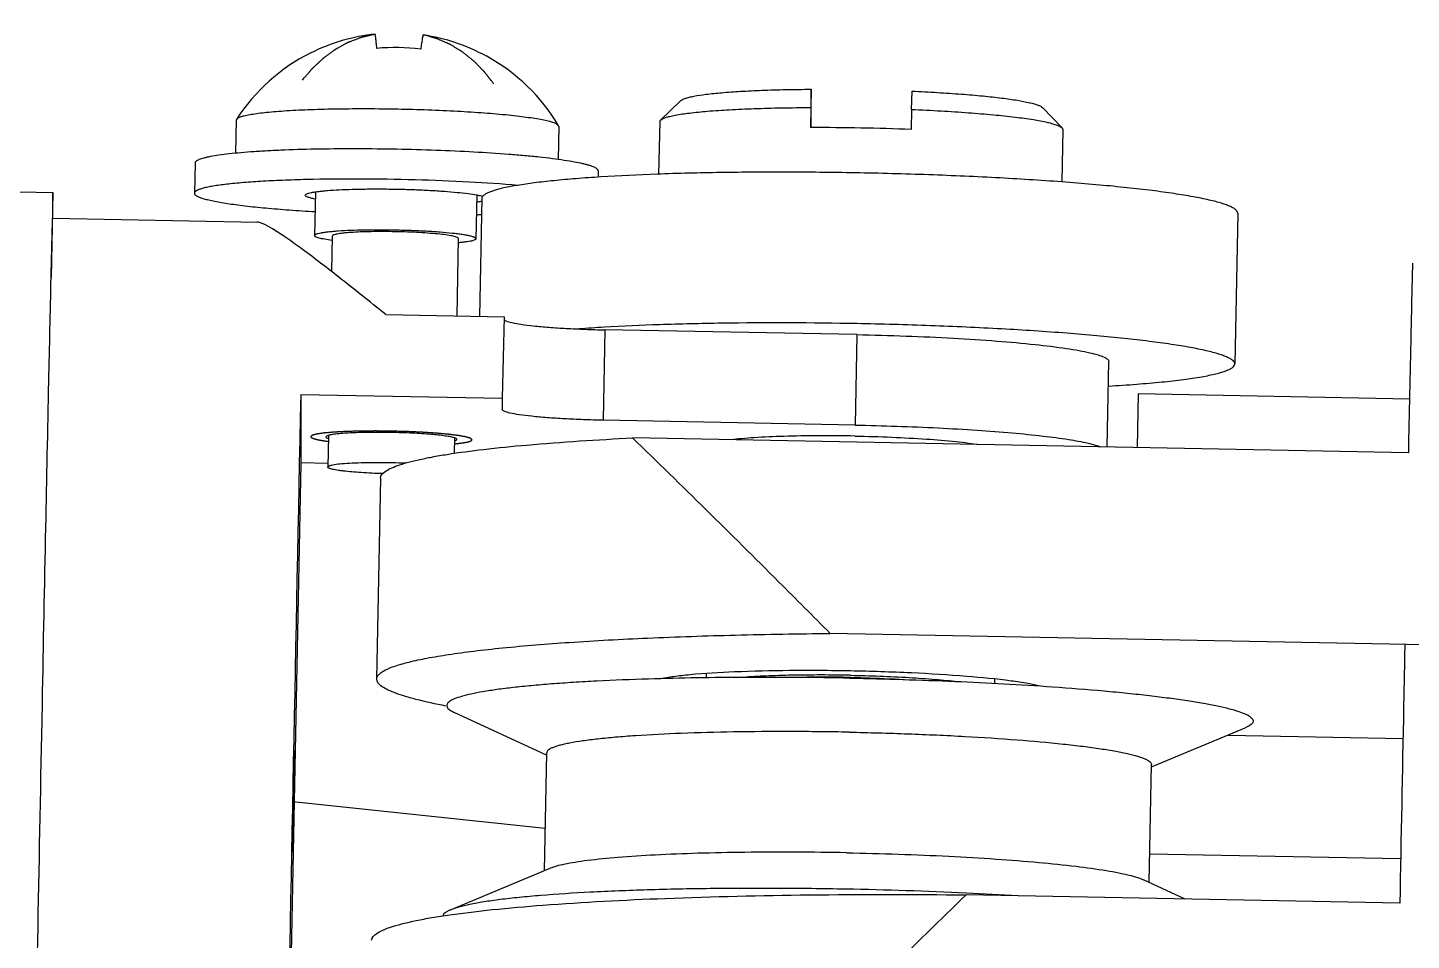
# Model space of a CAD drawing. Header units: millimetres. Extents: x 0 to 420, y 0 to 297.
# Drawn here: x 125.63 to 132.49, y 184.31 to 188.84 of the extents above; entities that cross this region are included whole.
import ezdxf

# ---------------------------------------------------------------- set-up
doc = ezdxf.new("R2010")
doc.units = ezdxf.units.MM
doc.header["$LTSCALE"] = 23.1
doc.layers.get('0').update_dxf_attribs({"linetype": 'CONTINUOUS'})
for name, color, linetype in [('AXIS', 7, 'CONTINUOUS'), ('COSMETIC', 7, 'CONTINUOUS'), ('DCURVE', 7, 'CONTINUOUS')]:
    doc.layers.add(name, color=color, linetype=linetype)
doc.styles.get("Standard").update_dxf_attribs({"font": 'txt', "width": 0.85})
doc.dimstyles.get("Standard").update_dxf_attribs({"dimtxt": 3.5, "dimasz": 3.5, "dimexe": 1.5, "dimexo": 1, "dimtad": 1, "dimtxsty": 'STANDARD', "dimcen": 0.09, "dimadec": 0, "dimazin": 0, "dimtol": 1, "dimtp": 0.01, "dimtm": 0.01, "dimtfac": 1, "dimtofl": 0, "dimtmove": 0, "dimatfit": 3, "dimfxl": 1, "dimtolj": 1, "dimarcsym": 0})

msp = doc.modelspace()

# ---------------------------------------------------------------- linework, layer by layer
at = {"color": 7, "linetype": 'CONTINUOUS'}
for p, q in [((127.0369, 188.7105), (127.0357, 188.7107)), ((127.9085, 188.694), (127.9072, 188.6939)), ((129.5178, 188.5302), (129.5159, 188.4396)), ((129.5178, 188.3795), (129.5178, 188.5302)), ((130.0158, 188.4301), (130.0177, 188.5207)), ((128.8715, 188.4742), (128.77, 188.3773)), ((129.5159, 188.4396), (129.514, 188.34)), ((130.6643, 188.4397), (130.762, 188.3389)), ((126.6658, 188.3767), (126.6626, 188.2128)), ((126.667, 188.3804), (126.6658, 188.3767)), ((128.7661, 188.3698), (128.77, 188.3773)), ((129.5171, 188.34), (129.5178, 188.3795)), ((130.0158, 188.4301), (130.0139, 188.3305)), ((128.2655, 188.3458), (128.2623, 188.182)), ((128.2655, 188.346), (128.2644, 188.3496)), ((128.2655, 188.346), (128.2655, 188.3458)), ((130.762, 188.3389), (130.7657, 188.3314)), ((130.7657, 188.3314), (130.7657, 188.3312)), ((126.4617, 188.1647), (126.4588, 188.0152)), ((128.4613, 188.1263), (128.4607, 188.0943)), ((125.5061, 188.0234), (125.756, 188.0186)), ((125.756, 188.0186), (125.7479, 187.5965)), ((125.756, 187.8915), (125.756, 188.0186)), ((127.0087, 188.0047), (127.0087, 188.0047)), ((127.059, 188.0215), (127.0548, 187.8046)), ((127.8589, 188.006), (127.8547, 187.7892)), ((125.7554, 187.8865), (125.7558, 187.8915)), ((125.7558, 187.8915), (126.7728, 187.8721)), ((125.7545, 187.8616), (125.7554, 187.8865)), ((127.0548, 187.8046), (127.0548, 187.8045)), ((127.1423, 187.8029), (127.1389, 187.6262)), ((127.7672, 187.7908), (127.7598, 187.407)), ((127.7672, 187.7909), (127.7672, 187.7908)), ((127.8547, 187.7892), (127.8547, 187.7892)), ((127.4076, 187.4137), (127.9941, 187.4025)), ((127.9941, 187.4025), (127.9855, 186.9988)), ((127.9941, 187.4025), (127.9941, 187.3911)), ((128.494, 187.3379), (128.4854, 186.8897)), ((129.7438, 187.314), (128.494, 187.3379)), ((129.7438, 187.314), (129.7351, 186.8658)), ((130.9854, 186.7569), (130.9936, 187.181)), ((126.9857, 187.0179), (126.9857, 186.6787)), ((126.9857, 187.0179), (127.9855, 186.9988)), ((127.9855, 186.9988), (127.9855, 186.9429)), ((131.1387, 187.0208), (131.1336, 186.7541)), ((129.7351, 186.8658), (128.4854, 186.8897)), ((127.1233, 186.8145), (127.1203, 186.6575)), ((127.7482, 186.8025), (127.7467, 186.7253)), ((132.4808, 186.7283), (128.6315, 186.802)), ((126.9857, 186.6787), (126.922, 183.3754)), ((127.1206, 186.6761), (126.9857, 186.6787)), ((127.1203, 186.6575), (127.1203, 186.6574)), ((127.3817, 186.6031), (127.3625, 185.6071)), ((137.9606, 185.6734), (129.6121, 185.8331)), ((128.998, 185.6135), (128.9984, 185.6359)), ((129.7121, 185.6153), (129.7098, 185.6153)), ((130.4277, 185.586), (130.4281, 185.6084)), ((125.7028, 185.3989), (125.7046, 185.4898)), ((131.5848, 185.3297), (132.4524, 185.3131)), ((132.4366, 184.4963), (130.2866, 184.5374))]:
    msp.add_line(p, q, dxfattribs=at)
for centre, radius, start, end in [((127.4561, 187.87), 0.9393, 96.15699, 116.50588), ((127.4561, 187.8699), 0.9393, 61.30291, 81.65136), ((127.4562, 187.8704), 0.9396, 116.58313, 147.12429), ((127.4535, 187.7624), 0.9745, 82.49432, 95.31405), ((127.4562, 187.8704), 0.9396, 30.66735, 61.22232), ((129.5488, 177.0862), 11.2539, 87.63128, 90.17709), ((127.6939, 196.6131), 8.7061, 271.07631, 271.23969), ((1761.1011, 153.3295), 1634.4626, 178.8189758, 178.9466855)]:
    msp.add_arc(centre, radius, start, end, dxfattribs=at)
for points, knots in [([(127.3633, 188.7327), (127.3623, 188.7422), (127.3607, 188.7589), (127.3587, 188.7782), (127.3574, 188.7901), (127.3566, 188.7963), (127.356, 188.8007), (127.3556, 188.803), (127.3554, 188.8038)], [0, 0, 0, 0, 0.40002, 0.701427, 0.814394, 0.901899, 0.96379, 1, 1, 1, 1]), ([(127.5925, 188.7993), (127.5922, 188.7985), (127.5916, 188.7962), (127.5907, 188.7918), (127.5896, 188.7856), (127.5876, 188.7738), (127.5846, 188.7546), (127.5822, 188.738), (127.5808, 188.7286)], [0, 0, 0, 0, 0.03658, 0.098672, 0.186273, 0.29925, 0.600454, 1, 1, 1, 1]), ([(128.8715, 188.4742), (128.874, 188.4766), (128.8813, 188.4809), (128.8949, 188.4861), (128.9135, 188.4913), (128.9474, 188.4985), (129.0012, 188.5063), (129.0785, 188.5141), (129.1711, 188.5206), (129.2772, 188.5256), (129.3943, 188.5289), (129.4757, 188.53), (129.5178, 188.5302)], [0, 0, 0, 0, 0.015714, 0.038104, 0.067533, 0.104033, 0.19776, 0.317629, 0.461144, 0.625174, 0.806148, 1, 1, 1, 1]), ([(130.0177, 188.5207), (130.06, 188.5188), (130.1417, 188.5146), (130.259, 188.5068), (130.3653, 188.4977), (130.4581, 188.4876), (130.5353, 188.4769), (130.5891, 188.4669), (130.6229, 188.4584), (130.6413, 188.4525), (130.6548, 188.4467), (130.6619, 188.4421), (130.6643, 188.4397)], [0, 0, 0, 0, 0.193754, 0.374698, 0.538745, 0.682301, 0.802216, 0.895979, 0.932488, 0.961919, 0.984302, 1, 1, 1, 1]), ([(128.77, 188.3773), (128.7728, 188.38), (128.7812, 188.3849), (128.7969, 188.3908), (128.8183, 188.3967), (128.8576, 188.4049), (128.9199, 188.4137), (129.0093, 188.4224), (129.1165, 188.4296), (129.2389, 188.435), (129.3738, 188.4385), (129.4675, 188.4395), (129.5159, 188.4396)], [0, 0, 0, 0, 0.015555, 0.037873, 0.067297, 0.103868, 0.197886, 0.318155, 0.462031, 0.626225, 0.806958, 1, 1, 1, 1]), ([(128.2644, 188.3496), (128.2637, 188.3509), (128.2613, 188.3534), (128.2565, 188.3567), (128.25, 188.3601), (128.238, 188.3649), (128.2186, 188.3707), (128.1902, 188.3772), (128.1553, 188.3836), (128.1143, 188.3898), (128.0674, 188.3958), (127.9946, 188.4038), (127.8926, 188.4125), (127.7595, 188.4209), (127.6159, 188.4273), (127.467, 188.4314), (127.318, 188.433), (127.1743, 188.4322), (127.041, 188.429), (126.9387, 188.4242), (126.8657, 188.419), (126.8186, 188.4148), (126.7774, 188.4102), (126.7423, 188.4051), (126.7137, 188.3997), (126.694, 188.3947), (126.6818, 188.3903), (126.6752, 188.3872), (126.6703, 188.3841), (126.6678, 188.3817), (126.667, 188.3804)], [0, 0, 0, 0, 0.002739, 0.006309, 0.010822, 0.016327, 0.030376, 0.048473, 0.070514, 0.096332, 0.125717, 0.158417, 0.232597, 0.316269, 0.406472, 0.5, 0.593529, 0.683731, 0.767403, 0.841583, 0.874283, 0.903668, 0.929486, 0.951527, 0.969624, 0.983673, 0.989178, 0.993691, 0.997261, 1, 1, 1, 1]), ([(130.0158, 188.4301), (130.0644, 188.4281), (130.1583, 188.4235), (130.2935, 188.4148), (130.4162, 188.4047), (130.5235, 188.3934), (130.6129, 188.3812), (130.6751, 188.3699), (130.7143, 188.3602), (130.7355, 188.3535), (130.7511, 188.3469), (130.7593, 188.3417), (130.762, 188.3389)], [0, 0, 0, 0, 0.192942, 0.373643, 0.537853, 0.681771, 0.802088, 0.896143, 0.932723, 0.962149, 0.98446, 1, 1, 1, 1]), ([(128.4613, 188.1263), (128.4613, 188.1278), (128.4602, 188.1312), (128.4562, 188.1356), (128.45, 188.1398), (128.4415, 188.1441), (128.4307, 188.1485), (128.4176, 188.1528), (128.4022, 188.1571), (128.3773, 188.1631), (128.3407, 188.1704), (128.2904, 188.1786), (128.2322, 188.1865), (128.1666, 188.194), (128.0941, 188.201), (127.9862, 188.21), (127.8399, 188.2195), (127.6548, 188.2278), (127.4624, 188.2331), (127.2699, 188.2352), (127.0847, 188.234), (126.9383, 188.2302), (126.8302, 188.2253), (126.7576, 188.221), (126.6919, 188.216), (126.6335, 188.2104), (126.5831, 188.2042), (126.5463, 188.1983), (126.5213, 188.1932), (126.5059, 188.1895), (126.4927, 188.1857), (126.4818, 188.1818), (126.4732, 188.1778), (126.467, 188.1738), (126.4629, 188.1695), (126.4617, 188.1662), (126.4617, 188.1647)], [0, 0, 0, 0, 0.002203, 0.004987, 0.00865, 0.013318, 0.019046, 0.025854, 0.033747, 0.042717, 0.063837, 0.089057, 0.118161, 0.150885, 0.186926, 0.225946, 0.311421, 0.404072, 0.500376, 0.596664, 0.68927, 0.774669, 0.813642, 0.849629, 0.882294, 0.911334, 0.936486, 0.957534, 0.966469, 0.974325, 0.981095, 0.986787, 0.99142, 0.99505, 0.997808, 1, 1, 1, 1]), ([(128.063, 188.0539), (127.9828, 188.0608), (127.8128, 188.0719), (127.5507, 188.0822), (127.2816, 188.0863), (127.0623, 188.0844), (126.8988, 188.0793), (126.7907, 188.0741), (126.7084, 188.0683), (126.6494, 188.0628), (126.6108, 188.0586), (126.5764, 188.0541), (126.5461, 188.0493), (126.5202, 188.0443), (126.4988, 188.0391), (126.4819, 188.0337), (126.4709, 188.0288), (126.4645, 188.0246), (126.4614, 188.0216), (126.4593, 188.0186), (126.4588, 188.0164), (126.4588, 188.0153)], [0, 0, 0, 0, 0.149536, 0.316034, 0.486884, 0.649136, 0.72315, 0.79052, 0.849978, 0.876388, 0.900423, 0.921974, 0.940952, 0.957282, 0.970917, 0.98184, 0.990102, 0.993292, 0.995922, 0.998096, 1, 1, 1, 1]), ([(127.0087, 188.0047), (127.0087, 188.006), (127.0102, 188.0081), (127.0129, 188.01), (127.0176, 188.0125), (127.0258, 188.0152), (127.0381, 188.0182), (127.0537, 188.021), (127.0724, 188.0237), (127.0943, 188.0261), (127.1289, 188.0293), (127.1783, 188.0324), (127.2439, 188.0349), (127.3162, 188.0362), (127.3929, 188.0363), (127.4718, 188.0352), (127.5502, 188.0329), (127.6258, 188.0295), (127.6961, 188.0251), (127.7589, 188.0198), (127.8123, 188.0138), (127.8501, 188.0082), (127.8743, 188.0032), (127.8843, 188.0007), (127.8887, 187.9993)], [0, 0, 0, 0, 0.004401, 0.007569, 0.011559, 0.022192, 0.036466, 0.054362, 0.07578, 0.100581, 0.128583, 0.193328, 0.268041, 0.35041, 0.43787, 0.527693, 0.617074, 0.703222, 0.783451, 0.855266, 0.916452, 0.965155, 0.984373, 1, 1, 1, 1]), ([(126.4588, 188.0152), (126.4588, 188.0141), (126.4593, 188.0118), (126.4615, 188.0085), (126.4649, 188.0053), (126.4717, 188.0007), (126.4836, 187.9951), (126.5018, 187.9888), (126.5249, 187.9825), (126.5529, 187.9763), (126.5857, 187.9701), (126.6229, 187.9641), (126.6646, 187.9582), (126.7281, 187.9502), (126.8167, 187.9411), (126.9326, 187.9317), (127.0142, 187.9264), (127.0568, 187.9239)], [0, 0, 0, 0, 0.005276, 0.011387, 0.018858, 0.027979, 0.051694, 0.083099, 0.1223, 0.169222, 0.223702, 0.285497, 0.354324, 0.429841, 0.59941, 0.790772, 1, 1, 1, 1]), ([(127.057, 187.9861), (127.05, 187.9874), (127.0402, 187.9895), (127.0282, 187.9928), (127.0214, 187.9951), (127.0159, 187.9974), (127.0115, 188), (127.0087, 188.0028), (127.0087, 188.0047)], [0, 0, 0, 0, 0.402899, 0.565248, 0.701226, 0.811015, 0.89544, 1, 1, 1, 1]), ([(127.8838, 187.9751), (127.8821, 187.9747), (127.874, 187.9729), (127.8658, 187.9716), (127.8595, 187.9706)], [0, 0, 0, 0, 0.220731, 1, 1, 1, 1]), ([(125.7046, 185.4898), (125.7103, 185.7795), (125.7209, 186.3103), (125.7351, 187.013), (125.7461, 187.5138), (125.7517, 187.7736), (125.7545, 187.8616)], [0, 0, 0, 0, 0.366478, 0.671359, 0.888699, 1, 1, 1, 1]), ([(127.4076, 187.4137), (127.3673, 187.4461), (127.2899, 187.508), (127.1788, 187.596), (127.0782, 187.6741), (126.9893, 187.7408), (126.9135, 187.7951), (126.8521, 187.8354), (126.8098, 187.8594), (126.7837, 187.8697), (126.7733, 187.8721), (126.769, 187.8722)], [0, 0, 0, 0, 0.196421, 0.376801, 0.538927, 0.680545, 0.799384, 0.893205, 0.960215, 0.983412, 1, 1, 1, 1]), ([(127.8547, 187.7892), (127.8547, 187.7905), (127.8531, 187.7926), (127.8502, 187.7946), (127.8451, 187.7972), (127.8364, 187.8001), (127.8232, 187.8035), (127.8065, 187.8068), (127.7863, 187.8101), (127.7631, 187.8133), (127.7263, 187.8175), (127.6743, 187.8221), (127.6061, 187.8265), (127.5321, 187.8298), (127.4551, 187.8319), (127.3781, 187.8328), (127.3041, 187.8323), (127.2358, 187.8305), (127.1837, 187.8279), (127.1469, 187.8251), (127.1236, 187.8228), (127.1034, 187.8203), (127.0866, 187.8177), (127.0733, 187.8148), (127.0646, 187.8122), (127.0595, 187.8098), (127.0565, 187.8079), (127.0549, 187.8059), (127.0548, 187.8046)], [0, 0, 0, 0, 0.00488, 0.008543, 0.013212, 0.025745, 0.04261, 0.063734, 0.088961, 0.118071, 0.150803, 0.22588, 0.311376, 0.404049, 0.500376, 0.596688, 0.689315, 0.774735, 0.849711, 0.882385, 0.911431, 0.93659, 0.957644, 0.974435, 0.986895, 0.991529, 0.99516, 1, 1, 1, 1]), ([(127.7672, 187.7909), (127.7672, 187.7919), (127.766, 187.7936), (127.7637, 187.7951), (127.7597, 187.7971), (127.7529, 187.7994), (127.7426, 187.8021), (127.7295, 187.8047), (127.707, 187.8083), (127.673, 187.8124), (127.6263, 187.8165), (127.573, 187.82), (127.5152, 187.8226), (127.455, 187.8243), (127.3949, 187.8249), (127.337, 187.8245), (127.2837, 187.8231), (127.243, 187.8211), (127.2143, 187.8189), (127.196, 187.8172), (127.1803, 187.8152), (127.1672, 187.8131), (127.1568, 187.8109), (127.1499, 187.8088), (127.1459, 187.807), (127.1436, 187.8055), (127.1423, 187.8039), (127.1423, 187.8029)], [0, 0, 0, 0, 0.004879, 0.008543, 0.013212, 0.025746, 0.042609, 0.063735, 0.088961, 0.1508, 0.225877, 0.311373, 0.404047, 0.500374, 0.596686, 0.689313, 0.774734, 0.849711, 0.882384, 0.911431, 0.936589, 0.957644, 0.974435, 0.986895, 0.991529, 0.99516, 1, 1, 1, 1]), ([(127.1413, 187.7812), (127.1289, 187.7828), (127.1115, 187.7853), (127.0902, 187.7894), (127.0779, 187.7923), (127.0682, 187.7952), (127.0618, 187.7977), (127.0581, 187.7999), (127.0559, 187.8017), (127.0548, 187.8034), (127.0548, 187.8045)], [0, 0, 0, 0, 0.409625, 0.575551, 0.714211, 0.824979, 0.907871, 0.939212, 0.96433, 1, 1, 1, 1]), ([(127.8547, 187.7892), (127.8547, 187.7881), (127.8535, 187.7863), (127.8513, 187.7847), (127.8476, 187.7826), (127.8411, 187.7803), (127.8313, 187.7778), (127.8189, 187.7754), (127.8039, 187.7731), (127.7864, 187.771), (127.774, 187.7697), (127.7674, 187.7691)], [0, 0, 0, 0, 0.035477, 0.060443, 0.091638, 0.174306, 0.284967, 0.423647, 0.589714, 0.782246, 1, 1, 1, 1]), ([(132.4808, 186.7283), (132.4848, 186.9238), (132.4915, 187.237), (132.4984, 187.5503), (132.5015, 187.668)], [0, 0, 0, 0, 0.624039, 1, 1, 1, 1]), ([(127.9941, 187.3911), (127.9941, 187.3894), (127.9972, 187.3854), (128.01, 187.3792), (128.0378, 187.3718), (128.0834, 187.364), (128.145, 187.3566), (128.2198, 187.35), (128.3051, 187.3445), (128.3977, 187.3403), (128.4615, 187.3385), (128.494, 187.3379)], [0, 0, 0, 0, 0.00975, 0.026361, 0.085067, 0.177714, 0.301332, 0.45141, 0.622281, 0.807525, 1, 1, 1, 1]), ([(129.7438, 187.314), (129.8252, 187.3125), (129.9848, 187.3081), (130.2165, 187.2976), (130.43, 187.2838), (130.6172, 187.2672), (130.7532, 187.2508), (130.8433, 187.2362), (130.8956, 187.2258), (130.9369, 187.2152), (130.964, 187.2059), (130.9797, 187.1978), (130.9887, 187.1917), (130.9936, 187.1851), (130.9936, 187.181)], [0, 0, 0, 0, 0.192649, 0.377991, 0.54897, 0.699075, 0.822654, 0.873036, 0.915196, 0.948825, 0.97377, 0.983049, 0.990319, 1, 1, 1, 1]), ([(128.4854, 186.8897), (128.4529, 186.8903), (128.3891, 186.8921), (128.2965, 186.8963), (128.2111, 186.9018), (128.1363, 186.9084), (128.0748, 186.9158), (128.0291, 186.9236), (128.0013, 186.931), (127.9886, 186.9372), (127.9855, 186.9412), (127.9855, 186.9429)], [0, 0, 0, 0, 0.192475, 0.377719, 0.54859, 0.698668, 0.822286, 0.914933, 0.973639, 0.99025, 1, 1, 1, 1]), ([(129.7351, 186.8658), (129.8729, 186.8632), (130.0748, 186.8565), (130.3347, 186.8416), (130.5079, 186.8283), (130.6593, 186.8133), (130.7845, 186.7968), (130.8708, 186.7815), (130.9239, 186.7681), (130.945, 186.7613), (130.954, 186.7576)], [0, 0, 0, 0, 0.337164, 0.493941, 0.636912, 0.762081, 0.866006, 0.945918, 0.976256, 1, 1, 1, 1]), ([(127.3817, 186.6031), (127.382, 186.6158), (127.4008, 186.6353), (127.4317, 186.6518), (127.4688, 186.6668), (127.5156, 186.681), (127.5724, 186.695), (127.6389, 186.7085), (127.7463, 186.7269), (127.9034, 186.7476), (128.2097, 186.7781), (128.4566, 186.7934), (128.6315, 186.802)], [0, 0, 0, 0, 0.02974, 0.053448, 0.084215, 0.122322, 0.167834, 0.22072, 0.280881, 0.422405, 0.590833, 1, 1, 1, 1]), ([(129.6121, 185.8331), (129.5274, 185.9179), (129.2027, 186.2431), (128.8762, 186.5665), (128.6315, 186.802)], [0, 0, 0, 0, 0.260922, 1, 1, 1, 1]), ([(129.735, 186.8115), (129.674, 186.8126), (129.5561, 186.8136), (129.3891, 186.811), (129.2625, 186.8056), (129.1755, 186.7989), (129.1376, 186.7949), (129.1202, 186.7927)], [0, 0, 0, 0, 0.297287, 0.574786, 0.81423, 0.914663, 1, 1, 1, 1]), ([(129.735, 186.8115), (129.796, 186.8103), (129.914, 186.8067), (130.081, 186.7978), (130.2076, 186.7875), (130.2945, 186.7775), (130.3324, 186.7721), (130.3498, 186.7692)], [0, 0, 0, 0, 0.296855, 0.574208, 0.813801, 0.914415, 1, 1, 1, 1]), ([(127.5087, 186.6764), (127.4854, 186.6774), (127.4385, 186.6788), (127.3693, 186.6796), (127.3033, 186.679), (127.244, 186.677), (127.1943, 186.6739), (127.1601, 186.6703), (127.141, 186.6669), (127.1332, 186.665), (127.1287, 186.6636), (127.1251, 186.6622), (127.1221, 186.6606), (127.1203, 186.6587), (127.1203, 186.6575)], [0, 0, 0, 0, 0.179008, 0.358718, 0.529994, 0.68414, 0.813372, 0.911273, 0.946984, 0.961361, 0.973401, 0.983123, 0.990611, 1, 1, 1, 1]), ([(127.3933, 186.6252), (127.375, 186.6257), (127.3393, 186.6271), (127.2879, 186.6299), (127.2412, 186.6334), (127.2059, 186.6369), (127.1812, 186.64), (127.1657, 186.6423), (127.1523, 186.6447), (127.1411, 186.6471), (127.1323, 186.6496), (127.1266, 186.6517), (127.1232, 186.6536), (127.1213, 186.655), (127.1203, 186.6565), (127.1203, 186.6574)], [0, 0, 0, 0, 0.19845, 0.385982, 0.556564, 0.704738, 0.768922, 0.825827, 0.875014, 0.916152, 0.948992, 0.973479, 0.982668, 0.989956, 1, 1, 1, 1]), ([(127.3626, 185.6071), (127.3627, 185.6152), (127.3706, 185.6283), (127.3865, 185.641), (127.413, 185.6566), (127.4591, 185.6743), (127.5289, 185.6938), (127.6177, 185.7125), (127.7247, 185.7302), (127.8496, 185.747), (128.049, 185.7688), (128.3363, 185.7917), (128.7213, 185.8124), (129.1529, 185.8267), (129.455, 185.8317), (129.6121, 185.8331)], [0, 0, 0, 0, 0.010666, 0.017975, 0.027016, 0.050797, 0.082513, 0.122216, 0.169779, 0.224981, 0.287523, 0.433158, 0.603265, 0.79375, 1, 1, 1, 1]), ([(132.4616, 185.7786), (132.4596, 185.6755), (132.4511, 185.2481), (132.4429, 184.8207), (132.4366, 184.4963)], [0, 0, 0, 0, 0.241077, 1, 1, 1, 1]), ([(129.7121, 185.6257), (129.6153, 185.6276), (129.4753, 185.6279), (129.2984, 185.6227), (129.2183, 185.6182), (129.1813, 185.6153)], [0, 0, 0, 0, 0.546935, 0.79058, 1, 1, 1, 1]), ([(129.7121, 185.6257), (129.8093, 185.6239), (129.9497, 185.6188), (130.127, 185.6067), (130.2072, 185.5991), (130.2442, 185.5948)], [0, 0, 0, 0, 0.546823, 0.79053, 1, 1, 1, 1]), ([(127.7058, 185.4733), (127.6558, 185.483), (127.5859, 185.4979), (127.5005, 185.5218), (127.4518, 185.5382), (127.4133, 185.5551), (127.3816, 185.5732), (127.3623, 185.5939), (127.3626, 185.6071)], [0, 0, 0, 0, 0.403405, 0.565846, 0.701758, 0.811358, 0.895568, 1, 1, 1, 1]), ([(129.7098, 185.6153), (129.6871, 185.6157), (129.5993, 185.6169), (129.5115, 185.6165), (129.4465, 185.6149)], [0, 0, 0, 0, 0.258584, 1, 1, 1, 1]), ([(129.7121, 185.6153), (129.7353, 185.6148), (129.8246, 185.6127), (129.914, 185.6088), (129.9801, 185.6046)], [0, 0, 0, 0, 0.258556, 1, 1, 1, 1]), ([(125.6751, 183.9515), (125.6774, 184.0715), (125.6865, 184.554), (125.6958, 185.0365), (125.7028, 185.3989)], [0, 0, 0, 0, 0.248846, 1, 1, 1, 1]), ([(127.7254, 184.4386), (127.7954, 184.4486), (127.949, 184.4667), (128.3047, 184.4976), (128.8286, 184.5246), (129.5288, 184.5406), (130.0269, 184.5403), (130.2866, 184.5374)], [0, 0, 0, 0, 0.08273, 0.180883, 0.417562, 0.696127, 1, 1, 1, 1]), ([(129.2681, 183.5381), (129.3515, 183.6207), (129.5615, 183.829), (129.9005, 184.1624), (130.1567, 184.4126), (130.286, 184.5374)], [0, 0, 0, 0, 0.246914, 0.621993, 1, 1, 1, 1]), ([(127.3376, 184.3123), (127.3379, 184.3264), (127.3608, 184.3475), (127.3964, 184.365), (127.4402, 184.3812), (127.495, 184.3964), (127.5617, 184.4114), (127.6397, 184.4257), (127.6956, 184.4343), (127.7254, 184.4386)], [0, 0, 0, 0, 0.101621, 0.185472, 0.295205, 0.431587, 0.594739, 0.784365, 1, 1, 1, 1])]:
    msp.add_open_spline(points, degree=3, knots=knots, dxfattribs=at)
at = {"color": 2, "linetype": 'CONTINUOUS'}
for points, knots in [([(127.8355, 186.7932), (127.8349, 186.7938), (127.8339, 186.7946), (127.8326, 186.7958), (127.8317, 186.7967), (127.8307, 186.7975), (127.8299, 186.7982), (127.8293, 186.7988), (127.8289, 186.7992), (127.8286, 186.7995), (127.8284, 186.7997), (127.8282, 186.7999), (127.828, 186.8), (127.8279, 186.8001), (127.8279, 186.8001), (127.8277, 186.8002), (127.8275, 186.8002), (127.8271, 186.8004), (127.8265, 186.8006), (127.8258, 186.8008), (127.8248, 186.8011), (127.8237, 186.8014), (127.8218, 186.802), (127.8194, 186.8027), (127.8166, 186.8036), (127.8138, 186.8045), (127.8114, 186.8052), (127.8096, 186.8058), (127.8084, 186.8061), (127.8074, 186.8064), (127.8067, 186.8066), (127.8061, 186.8068), (127.8057, 186.8069), (127.8055, 186.807), (127.8054, 186.8071), (127.805, 186.8071), (127.8047, 186.8072), (127.804, 186.8073), (127.803, 186.8075), (127.8019, 186.8077), (127.8004, 186.808), (127.7985, 186.8083), (127.7954, 186.8089), (127.7916, 186.8096), (127.787, 186.8104), (127.7824, 186.8113), (127.7786, 186.812), (127.7756, 186.8125), (127.7736, 186.8129), (127.7721, 186.8131), (127.771, 186.8134), (127.77, 186.8135), (127.7694, 186.8136), (127.769, 186.8137), (127.7687, 186.8138), (127.7683, 186.8138), (127.7678, 186.8139), (127.7668, 186.814), (127.7655, 186.8142), (127.764, 186.8144), (127.7619, 186.8146), (127.7592, 186.815), (127.7551, 186.8155), (127.7498, 186.8161), (127.7435, 186.8169), (127.7372, 186.8177), (127.732, 186.8184), (127.7278, 186.8189), (127.7252, 186.8192), (127.7231, 186.8195), (127.7215, 186.8197), (127.7202, 186.8199), (127.7191, 186.82), (127.7184, 186.8201), (127.7174, 186.8202), (127.7162, 186.8203), (127.7146, 186.8204), (127.7127, 186.8206), (127.7102, 186.8208), (127.7071, 186.8211), (127.702, 186.8216), (127.6957, 186.8221), (127.6882, 186.8228), (127.6807, 186.8235), (127.6744, 186.8241), (127.6694, 186.8245), (127.6656, 186.8249), (127.6624, 186.8252), (127.6603, 186.8254), (127.659, 186.8255), (127.6581, 186.8256), (127.657, 186.8256), (127.6555, 186.8257), (127.653, 186.8259), (127.6495, 186.8261), (127.6452, 186.8264), (127.6394, 186.8268), (127.6323, 186.8273), (127.6237, 186.8278), (127.6151, 186.8284), (127.6079, 186.8289), (127.6022, 186.8292), (127.5979, 186.8295), (127.5943, 186.8298), (127.5918, 186.8299), (127.5903, 186.83), (127.5893, 186.8301), (127.5881, 186.8301), (127.5865, 186.8302), (127.5838, 186.8303), (127.5799, 186.8305), (127.5753, 186.8307), (127.569, 186.831), (127.5613, 186.8314), (127.5519, 186.8318), (127.5426, 186.8322), (127.5333, 186.8327), (127.5255, 186.833), (127.5201, 186.8333), (127.5169, 186.8334), (127.5147, 186.8335), (127.5121, 186.8336), (127.5089, 186.8337), (127.5031, 186.8338), (127.4949, 186.8341), (127.485, 186.8343), (127.4751, 186.8346), (127.4652, 186.8349), (127.4553, 186.8352), (127.4471, 186.8354), (127.4405, 186.8356), (127.4355, 186.8357), (127.4307, 186.8358), (127.4242, 186.8358), (127.4129, 186.8359), (127.4, 186.8361), (127.387, 186.8362), (127.3773, 186.8363), (127.3692, 186.8364), (127.3636, 186.8365), (127.3603, 186.8365), (127.3579, 186.8365), (127.3556, 186.8365), (127.3524, 186.8365), (127.347, 186.8365), (127.3361, 186.8364), (127.3236, 186.8363), (127.3112, 186.8362), (127.3034, 186.8361), (127.2972, 186.8361), (127.2925, 186.8361), (127.2886, 186.836), (127.2859, 186.836), (127.2843, 186.836), (127.2831, 186.836), (127.2821, 186.836), (127.2807, 186.8359), (127.2782, 186.8359), (127.2746, 186.8358), (127.2703, 186.8356), (127.2645, 186.8355), (127.2573, 186.8353), (127.2487, 186.8351), (127.2401, 186.8348), (127.2329, 186.8346), (127.2272, 186.8345), (127.2229, 186.8344), (127.2193, 186.8343), (127.2168, 186.8342), (127.2153, 186.8341), (127.2142, 186.8341), (127.2133, 186.8341), (127.212, 186.834), (127.2098, 186.8339), (127.2066, 186.8337), (127.2027, 186.8335), (127.1976, 186.8333), (127.1912, 186.8329), (127.1835, 186.8325), (127.1758, 186.8321), (127.1694, 186.8318), (127.1643, 186.8315), (127.1611, 186.8313), (127.1585, 186.8312), (127.1566, 186.8311), (127.155, 186.831), (127.1539, 186.831), (127.1533, 186.8309), (127.1528, 186.8309), (127.1524, 186.8309), (127.1519, 186.8308), (127.151, 186.8308), (127.1497, 186.8306), (127.1481, 186.8305), (127.1461, 186.8303), (127.1435, 186.8301), (127.1394, 186.8297), (127.1342, 186.8293), (127.128, 186.8288), (127.1218, 186.8282), (127.1167, 186.8278), (127.1125, 186.8274), (127.1099, 186.8272), (127.1079, 186.827), (127.1063, 186.8269), (127.105, 186.8268), (127.1041, 186.8267), (127.1036, 186.8266), (127.1032, 186.8266), (127.103, 186.8266), (127.1026, 186.8265), (127.1019, 186.8264), (127.1009, 186.8263), (127.0998, 186.8261), (127.0982, 186.8259), (127.0963, 186.8256), (127.0933, 186.8252), (127.0894, 186.8246), (127.0848, 186.824), (127.0802, 186.8233), (127.0763, 186.8227), (127.0733, 186.8223), (127.0714, 186.822), (127.0698, 186.8218), (127.0687, 186.8216), (127.0677, 186.8215), (127.067, 186.8214), (127.0667, 186.8213), (127.0663, 186.8213), (127.0662, 186.8213), (127.0659, 186.8212), (127.0655, 186.8211), (127.0649, 186.8209), (127.0642, 186.8207), (127.0633, 186.8205), (127.0621, 186.8202), (127.0602, 186.8197), (127.0578, 186.819), (127.0549, 186.8183), (127.0521, 186.8175), (127.0497, 186.8169), (127.0478, 186.8164), (127.0466, 186.8161), (127.0457, 186.8158), (127.045, 186.8156), (127.0444, 186.8155), (127.0439, 186.8153), (127.0437, 186.8153), (127.0435, 186.8152), (127.0435, 186.8152), (127.0434, 186.8151), (127.0433, 186.815), (127.043, 186.8148), (127.0428, 186.8146), (127.0425, 186.8143), (127.0421, 186.814), (127.0414, 186.8134), (127.0406, 186.8127), (127.0396, 186.8119), (127.0386, 186.811), (127.0373, 186.8099), (127.0363, 186.8091), (127.0356, 186.8085)], [0, 0, 0, 0, 0.015625, 0.023438, 0.03125, 0.039062, 0.046875, 0.050781, 0.054688, 0.056641, 0.058594, 0.060547, 0.061523, 0.062012, 0.0625, 0.062988, 0.063477, 0.064453, 0.066406, 0.068359, 0.070312, 0.074219, 0.078125, 0.085938, 0.09375, 0.101562, 0.109375, 0.113281, 0.117188, 0.119141, 0.121094, 0.123047, 0.124023, 0.124512, 0.125, 0.125488, 0.125977, 0.126953, 0.128906, 0.130859, 0.132812, 0.136719, 0.140625, 0.148438, 0.15625, 0.164062, 0.171875, 0.175781, 0.179688, 0.181641, 0.183594, 0.185547, 0.186523, 0.187012, 0.1875, 0.187988, 0.188477, 0.189453, 0.191406, 0.193359, 0.195312, 0.199219, 0.203125, 0.210938, 0.21875, 0.226562, 0.234375, 0.238281, 0.242188, 0.244141, 0.246094, 0.248047, 0.249023, 0.25, 0.250977, 0.251953, 0.253906, 0.255859, 0.257812, 0.261719, 0.265625, 0.273438, 0.28125, 0.289062, 0.296875, 0.300781, 0.304688, 0.308594, 0.310547, 0.311523, 0.3125, 0.313477, 0.314453, 0.316406, 0.320312, 0.324219, 0.328125, 0.335938, 0.34375, 0.351562, 0.359375, 0.363281, 0.367188, 0.371094, 0.373047, 0.374023, 0.375, 0.375977, 0.376953, 0.378906, 0.382812, 0.386719, 0.390625, 0.398438, 0.40625, 0.414062, 0.421875, 0.429688, 0.433594, 0.435547, 0.4375, 0.439453, 0.441406, 0.445312, 0.453125, 0.460938, 0.46875, 0.476562, 0.484375, 0.492188, 0.496094, 0.5, 0.503906, 0.507812, 0.515625, 0.53125, 0.539062, 0.546875, 0.554688, 0.558594, 0.560547, 0.5625, 0.564453, 0.566406, 0.570312, 0.578125, 0.59375, 0.601562, 0.609375, 0.613281, 0.617188, 0.621094, 0.623047, 0.624023, 0.625, 0.625977, 0.626953, 0.628906, 0.632812, 0.636719, 0.640625, 0.648438, 0.65625, 0.664062, 0.671875, 0.675781, 0.679688, 0.683594, 0.685547, 0.686523, 0.6875, 0.688477, 0.689453, 0.691406, 0.695312, 0.699219, 0.703125, 0.710938, 0.71875, 0.726562, 0.734375, 0.738281, 0.742188, 0.744141, 0.746094, 0.748047, 0.749023, 0.749512, 0.75, 0.750488, 0.750977, 0.751953, 0.753906, 0.755859, 0.757812, 0.761719, 0.765625, 0.773438, 0.78125, 0.789062, 0.796875, 0.800781, 0.804688, 0.806641, 0.808594, 0.810547, 0.811523, 0.812012, 0.8125, 0.812988, 0.813477, 0.814453, 0.816406, 0.818359, 0.820312, 0.824219, 0.828125, 0.835938, 0.84375, 0.851562, 0.859375, 0.863281, 0.867188, 0.869141, 0.871094, 0.873047, 0.874023, 0.874512, 0.875, 0.875488, 0.875977, 0.876953, 0.878906, 0.880859, 0.882812, 0.886719, 0.890625, 0.898438, 0.90625, 0.914062, 0.921875, 0.925781, 0.929688, 0.931641, 0.933594, 0.935547, 0.936523, 0.937012, 0.9375, 0.937988, 0.938477, 0.939453, 0.941406, 0.943359, 0.945312, 0.949219, 0.953125, 0.960938, 0.96875, 0.976562, 0.984375, 1, 1, 1, 1]), ([(127.0356, 186.8085), (127.036, 186.808), (127.0364, 186.8073), (127.037, 186.8063), (127.0374, 186.8057), (127.0377, 186.8052), (127.038, 186.8049), (127.0381, 186.8047), (127.0382, 186.8045), (127.0384, 186.8044), (127.0387, 186.8043), (127.0392, 186.804), (127.0398, 186.8037), (127.0407, 186.8032), (127.0419, 186.8026), (127.043, 186.802), (127.044, 186.8015), (127.0445, 186.8011), (127.045, 186.8009), (127.0453, 186.8007), (127.0455, 186.8006), (127.0459, 186.8005), (127.0466, 186.8003), (127.0475, 186.8), (127.049, 186.7995), (127.051, 186.7988), (127.0529, 186.7982), (127.0544, 186.7977), (127.0556, 186.7974), (127.0565, 186.797), (127.0572, 186.7968), (127.0576, 186.7967), (127.0579, 186.7966), (127.0583, 186.7965), (127.0588, 186.7964), (127.0598, 186.7962), (127.0611, 186.7959), (127.0627, 186.7955), (127.0648, 186.795), (127.0675, 186.7944), (127.0701, 186.7938), (127.0722, 186.7933), (127.0736, 186.793), (127.0745, 186.7928), (127.0751, 186.7927), (127.0758, 186.7925), (127.0766, 186.7924), (127.0779, 186.7921), (127.0796, 186.7918), (127.0823, 186.7914), (127.0857, 186.7908), (127.089, 186.7902), (127.0917, 186.7897), (127.0934, 186.7894), (127.0947, 186.7892), (127.0956, 186.789), (127.0962, 186.7889), (127.097, 186.7888), (127.0985, 186.7886), (127.1005, 186.7883), (127.1038, 186.7878), (127.1079, 186.7872), (127.1145, 186.7863), (127.1194, 186.7856), (127.1227, 186.7851)], [0, 0, 0, 0, 0.0625, 0.09375, 0.125, 0.140625, 0.15625, 0.164062, 0.167969, 0.171875, 0.179688, 0.1875, 0.203125, 0.21875, 0.25, 0.28125, 0.296875, 0.3125, 0.320312, 0.328125, 0.332031, 0.335938, 0.34375, 0.359375, 0.375, 0.40625, 0.4375, 0.453125, 0.46875, 0.484375, 0.492188, 0.496094, 0.5, 0.503906, 0.507812, 0.515625, 0.53125, 0.546875, 0.5625, 0.59375, 0.625, 0.640625, 0.65625, 0.664062, 0.667969, 0.671875, 0.679688, 0.6875, 0.703125, 0.71875, 0.75, 0.78125, 0.796875, 0.8125, 0.820312, 0.828125, 0.832031, 0.835938, 0.84375, 0.859375, 0.875, 0.90625, 0.9375, 1, 1, 1, 1]), ([(127.7476, 186.7731), (127.7509, 186.7734), (127.7557, 186.7739), (127.7622, 186.7746), (127.7663, 186.775), (127.7695, 186.7753), (127.7715, 186.7755), (127.773, 186.7757), (127.7737, 186.7758), (127.7744, 186.7759), (127.7753, 186.776), (127.7766, 186.7762), (127.7783, 186.7764), (127.781, 186.7768), (127.7844, 186.7772), (127.7878, 186.7777), (127.7905, 186.7781), (127.7922, 186.7783), (127.7936, 186.7785), (127.7944, 186.7786), (127.7951, 186.7787), (127.7957, 186.7788), (127.7966, 186.779), (127.798, 186.7792), (127.8001, 186.7796), (127.8028, 186.7802), (127.8055, 186.7807), (127.8077, 186.7811), (127.8093, 186.7814), (127.8106, 186.7816), (127.8116, 186.7818), (127.8121, 186.7819), (127.8126, 186.782), (127.8128, 186.7821), (127.8132, 186.7822), (127.8139, 186.7824), (127.8149, 186.7827), (127.8161, 186.783), (127.8178, 186.7835), (127.8194, 186.7839), (127.821, 186.7844), (127.8222, 186.7847), (127.8234, 186.785), (127.8244, 186.7853), (127.8251, 186.7855), (127.8255, 186.7856), (127.8257, 186.7857), (127.826, 186.7859), (127.8264, 186.7861), (127.827, 186.7864), (127.828, 186.7869), (127.8292, 186.7874), (127.8303, 186.788), (127.8313, 186.7885), (127.8319, 186.7888), (127.8323, 186.789), (127.8326, 186.7891), (127.8329, 186.7893), (127.833, 186.7894), (127.8331, 186.7896), (127.8333, 186.7899), (127.8336, 186.7904), (127.834, 186.791), (127.8347, 186.792), (127.8352, 186.7927), (127.8355, 186.7932)], [0, 0, 0, 0, 0.0625, 0.09375, 0.125, 0.140625, 0.15625, 0.164062, 0.167969, 0.171875, 0.179688, 0.1875, 0.203125, 0.21875, 0.25, 0.28125, 0.296875, 0.3125, 0.320312, 0.328125, 0.332031, 0.335938, 0.34375, 0.359375, 0.375, 0.40625, 0.4375, 0.453125, 0.46875, 0.484375, 0.492188, 0.496094, 0.5, 0.503906, 0.507812, 0.515625, 0.53125, 0.546875, 0.5625, 0.59375, 0.609375, 0.625, 0.640625, 0.65625, 0.664062, 0.667969, 0.671875, 0.679688, 0.6875, 0.703125, 0.71875, 0.75, 0.78125, 0.796875, 0.8125, 0.820312, 0.828125, 0.832031, 0.835938, 0.84375, 0.859375, 0.875, 0.90625, 0.9375, 1, 1, 1, 1])]:
    msp.add_open_spline(points, degree=3, knots=knots, dxfattribs=at)
at = {"layer": 'AXIS', "color": 7, "linetype": 'CONTINUOUS'}
for p, q in [((128.7661, 188.3698), (128.761, 188.1094)), ((130.7657, 188.3312), (130.7607, 188.0709)), ((127.8835, 187.9882), (127.8723, 187.4048)), ((131.6328, 187.9159), (131.6184, 187.1689)), ((132.4864, 186.995), (131.1387, 187.0208)), ((127.1106, 186.8071), (127.1106, 186.8071)), ((127.7605, 186.7946), (127.7605, 186.7946)), ((129.7097, 185.6115), (129.7121, 185.6114)), ((128.2054, 185.2291), (127.7476, 185.4411)), ((131.2049, 185.1713), (131.6705, 185.3655)), ((128.1944, 184.6572), (128.2057, 185.242)), ((131.1938, 184.5994), (131.2051, 185.1841)), ((127.7287, 184.463), (128.2232, 184.6692)), ((131.3725, 184.5166), (131.1655, 184.6125))]:
    msp.add_line(p, q, dxfattribs=at)
for centre, radius, start, end in [((128.9612, 179.3842), 7.9802, 93.37182, 94.28567), ((129.2655, 162.2855), 22.2842, 87.37136, 88.90959), ((129.415, 165.7269), 18.8395, 86.56949, 87.34554)]:
    msp.add_arc(centre, radius, start, end, dxfattribs=at)
msp.add_ellipse((126.9501, 185.0001), major_axis=(0.0048, 0.2509), ratio=0.002348, dxfattribs=at)
for points, knots in [([(129.7582, 188.1155), (129.641, 188.1177), (129.4108, 188.1203), (129.0758, 188.1184), (128.7649, 188.1108), (128.5261, 188.0996), (128.3554, 188.0877), (128.2452, 188.0779), (128.1485, 188.0671), (128.0661, 188.0553), (127.9986, 188.0428), (127.9522, 188.0311), (127.9232, 188.0209), (127.9072, 188.0138), (127.8953, 188.0065), (127.8892, 188.0008), (127.8871, 187.998)], [0, 0, 0, 0, 0.186502, 0.366369, 0.533298, 0.681431, 0.746811, 0.805626, 0.857384, 0.901663, 0.938128, 0.966571, 0.977776, 0.987006, 0.994346, 1, 1, 1, 1]), ([(131.6328, 187.9159), (131.6329, 187.9187), (131.631, 187.925), (131.6236, 187.9332), (131.6121, 187.9413), (131.5962, 187.9494), (131.5761, 187.9575), (131.5516, 187.9656), (131.5228, 187.9737), (131.4761, 187.9851), (131.4075, 187.9987), (131.3132, 188.0141), (131.2039, 188.0289), (131.0807, 188.043), (130.9448, 188.0562), (130.742, 188.0731), (130.4673, 188.0909), (130.1197, 188.1066), (129.8803, 188.1132), (129.7582, 188.1155)], [0, 0, 0, 0, 0.004385, 0.009904, 0.017169, 0.026446, 0.037842, 0.051401, 0.067134, 0.085026, 0.127178, 0.177545, 0.235696, 0.301101, 0.373152, 0.451171, 0.622105, 0.807399, 1, 1, 1, 1]), ([(127.8871, 187.998), (127.8866, 187.9972), (127.8847, 187.9943), (127.8836, 187.9907), (127.8835, 187.9882)], [0, 0, 0, 0, 0.273615, 1, 1, 1, 1]), ([(129.7438, 187.3685), (129.5204, 187.3728), (129.1945, 187.3741), (128.7771, 187.3646), (128.5833, 187.3561), (128.4918, 187.3506)], [0, 0, 0, 0, 0.535235, 0.780546, 1, 1, 1, 1]), ([(131.6184, 187.1689), (131.6185, 187.1717), (131.6166, 187.178), (131.6092, 187.1862), (131.5977, 187.1943), (131.5818, 187.2024), (131.5617, 187.2105), (131.5372, 187.2186), (131.5084, 187.2267), (131.4617, 187.2381), (131.3931, 187.2517), (131.2988, 187.2671), (131.1895, 187.2818), (131.0663, 187.296), (130.9304, 187.3092), (130.7276, 187.3261), (130.4529, 187.3439), (130.1053, 187.3596), (129.8659, 187.3661), (129.7438, 187.3685)], [0, 0, 0, 0, 0.004385, 0.009904, 0.017169, 0.026446, 0.037842, 0.051401, 0.067134, 0.085026, 0.127178, 0.177545, 0.235696, 0.301101, 0.373152, 0.451171, 0.622105, 0.807399, 1, 1, 1, 1]), ([(130.9924, 187.0593), (131.039, 187.062), (131.1271, 187.0679), (131.2511, 187.0786), (131.3585, 187.0906), (131.437, 187.1021), (131.4906, 187.1121), (131.5237, 187.1195), (131.5519, 187.1271), (131.5752, 187.1348), (131.5936, 187.1427), (131.607, 187.1508), (131.6158, 187.1592), (131.6184, 187.166), (131.6184, 187.1689)], [0, 0, 0, 0, 0.216651, 0.409877, 0.577654, 0.71829, 0.778012, 0.830515, 0.875728, 0.913651, 0.944399, 0.968288, 0.986141, 1, 1, 1, 1]), ([(127.1228, 186.8145), (127.1197, 186.8136), (127.1153, 186.8124), (127.1107, 186.8087), (127.1106, 186.8071)], [0, 0, 0, 0, 0.665969, 1, 1, 1, 1]), ([(127.1106, 186.8071), (127.1106, 186.8054), (127.1151, 186.8017), (127.1195, 186.8003), (127.1226, 186.7992)], [0, 0, 0, 0, 0.334796, 1, 1, 1, 1]), ([(127.7486, 186.8025), (127.7426, 186.8044), (127.7279, 186.8079), (127.6892, 186.8143), (127.6255, 186.8207), (127.536, 186.8264), (127.436, 186.8296), (127.3359, 186.8302), (127.2463, 186.828), (127.1824, 186.824), (127.1436, 186.8191), (127.1288, 186.8163), (127.1228, 186.8145)], [0, 0, 0, 0, 0.029913, 0.071816, 0.187427, 0.33529, 0.500187, 0.665058, 0.812843, 0.928332, 0.970164, 1, 1, 1, 1]), ([(127.7484, 186.7872), (127.7515, 186.7881), (127.7559, 186.7893), (127.7605, 186.793), (127.7605, 186.7946)], [0, 0, 0, 0, 0.665969, 1, 1, 1, 1]), ([(127.7605, 186.7946), (127.7605, 186.7963), (127.756, 186.8), (127.7517, 186.8014), (127.7486, 186.8025)], [0, 0, 0, 0, 0.334796, 1, 1, 1, 1]), ([(128.7712, 185.6091), (128.7919, 185.6137), (128.8405, 185.6217), (128.9623, 185.6351), (129.1547, 185.6461), (129.4198, 185.652), (129.6116, 185.6507), (129.7121, 185.6488)], [0, 0, 0, 0, 0.067441, 0.156281, 0.389999, 0.680123, 1, 1, 1, 1]), ([(129.7121, 185.6488), (129.813, 185.6469), (130.0054, 185.6407), (130.2712, 185.6247), (130.4638, 185.6062), (130.5855, 185.588), (130.6338, 185.5782), (130.6544, 185.5728)], [0, 0, 0, 0, 0.31985, 0.610083, 0.843858, 0.93266, 1, 1, 1, 1]), ([(128.7104, 185.6072), (128.6251, 185.6046), (128.5009, 185.5997), (128.3405, 185.5906), (128.2321, 185.5831), (128.1325, 185.5748), (128.0425, 185.5656), (127.9624, 185.5557), (127.8929, 185.5451), (127.8342, 185.534), (127.7867, 185.5223), (127.7545, 185.5117), (127.7348, 185.5025), (127.7241, 185.4961), (127.7163, 185.4895), (127.7113, 185.4827), (127.7095, 185.4754), (127.7113, 185.468), (127.7163, 185.461), (127.7279, 185.4509), (127.7392, 185.445), (127.7476, 185.4411)], [0, 0, 0, 0, 0.237903, 0.34675, 0.447991, 0.541037, 0.625353, 0.700466, 0.765969, 0.821542, 0.866969, 0.902199, 0.916068, 0.92755, 0.936838, 0.944321, 0.950734, 0.957199, 0.964813, 0.974278, 1, 1, 1, 1]), ([(129.7097, 185.6115), (129.5373, 185.6148), (129.2042, 185.6174), (128.871, 185.6123), (128.7104, 185.6072)], [0, 0, 0, 0, 0.517589, 1, 1, 1, 1]), ([(129.7121, 185.6114), (129.8852, 185.6081), (130.2197, 185.5979), (130.5538, 185.5799), (130.7148, 185.5686)], [0, 0, 0, 0, 0.517587, 1, 1, 1, 1]), ([(130.7148, 185.5686), (130.7999, 185.5627), (130.9239, 185.553), (131.0838, 185.5377), (131.1919, 185.5261), (131.291, 185.5139), (131.3807, 185.5012), (131.4603, 185.4883), (131.5294, 185.475), (131.5876, 185.4616), (131.6345, 185.4482), (131.6664, 185.4363), (131.6857, 185.4263), (131.6961, 185.4195), (131.7037, 185.4127), (131.7084, 185.4057), (131.7099, 185.3983), (131.7078, 185.391), (131.7026, 185.3842), (131.6906, 185.3745), (131.6791, 185.369), (131.6705, 185.3655)], [0, 0, 0, 0, 0.237903, 0.34675, 0.447991, 0.541037, 0.625353, 0.700466, 0.765969, 0.821542, 0.866969, 0.902199, 0.916068, 0.92755, 0.936838, 0.944321, 0.950734, 0.957199, 0.964813, 0.974278, 1, 1, 1, 1]), ([(129.7054, 185.3438), (129.608, 185.3456), (129.4169, 185.3477), (129.1393, 185.3458), (128.8835, 185.3391), (128.6885, 185.3293), (128.5506, 185.3189), (128.4632, 185.3104), (128.3876, 185.3011), (128.3325, 185.2923), (128.295, 185.2846), (128.2719, 185.2791), (128.2521, 185.2733), (128.2358, 185.2675), (128.223, 185.2615), (128.2136, 185.2555), (128.2074, 185.2492), (128.2057, 185.2442), (128.2057, 185.242)], [0, 0, 0, 0, 0.192767, 0.378135, 0.549062, 0.699079, 0.764449, 0.822563, 0.872897, 0.915017, 0.932896, 0.948616, 0.962166, 0.973555, 0.982826, 0.99009, 0.995611, 1, 1, 1, 1]), ([(129.7054, 185.3438), (129.803, 185.3419), (129.9946, 185.3366), (130.2727, 185.3241), (130.5289, 185.3075), (130.7241, 185.2902), (130.862, 185.2745), (130.9494, 185.2626), (131.0248, 185.2504), (131.0798, 185.2394), (131.1171, 185.2303), (131.1401, 185.2238), (131.1597, 185.2174), (131.1758, 185.2109), (131.1885, 185.2044), (131.1977, 185.198), (131.2036, 185.1914), (131.2052, 185.1864), (131.2051, 185.1841)], [0, 0, 0, 0, 0.192598, 0.377898, 0.548832, 0.6989, 0.764305, 0.822456, 0.872824, 0.914975, 0.932867, 0.948599, 0.962158, 0.973554, 0.98283, 0.990096, 0.995615, 1, 1, 1, 1]), ([(129.6939, 184.7462), (129.6085, 184.7478), (129.4402, 184.7498), (129.1939, 184.7489), (128.9623, 184.7443), (128.7522, 184.736), (128.5698, 184.7244), (128.4376, 184.7117), (128.3498, 184.6995), (128.2983, 184.6904), (128.257, 184.6809), (128.2332, 184.6733), (128.2232, 184.6692)], [0, 0, 0, 0, 0.173565, 0.342012, 0.500438, 0.644235, 0.769246, 0.871903, 0.913939, 0.949405, 0.978114, 1, 1, 1, 1]), ([(129.6939, 184.7462), (129.7795, 184.7445), (129.9483, 184.7401), (130.1951, 184.7297), (130.4271, 184.7162), (130.6375, 184.6998), (130.8201, 184.6811), (130.9522, 184.6633), (131.0398, 184.6477), (131.0911, 184.6366), (131.1321, 184.6255), (131.1557, 184.617), (131.1655, 184.6125)], [0, 0, 0, 0, 0.173443, 0.341847, 0.500286, 0.644127, 0.769194, 0.871897, 0.913948, 0.949421, 0.978127, 1, 1, 1, 1]), ([(129.6896, 184.5656), (129.5757, 184.5678), (129.3513, 184.5705), (129.0229, 184.5693), (128.7141, 184.5631), (128.434, 184.5521), (128.2224, 184.5387), (128.0736, 184.5253), (127.9792, 184.5148), (127.8974, 184.5034), (127.8288, 184.4913), (127.7737, 184.4786), (127.742, 184.4685), (127.7287, 184.463)], [0, 0, 0, 0, 0.173562, 0.342009, 0.500434, 0.64423, 0.76924, 0.823561, 0.871903, 0.913939, 0.949405, 0.978114, 1, 1, 1, 1]), ([(127.7287, 184.463), (127.7234, 184.4608), (127.714, 184.4564), (127.7, 184.4478), (127.6916, 184.4391), (127.6903, 184.4329)], [0, 0, 0, 0, 0.343579, 0.619564, 1, 1, 1, 1])]:
    msp.add_open_spline(points, degree=3, knots=knots, dxfattribs=at)
at = {"layer": 'COSMETIC', "color": 7, "linetype": 'CONTINUOUS'}
for points in [[(126.9939, 188.5752), (127.0002, 188.5826), (127.0097, 188.5937), (127.0208, 188.6066), (127.0271, 188.614), (127.0318, 188.6195), (127.0358, 188.6241), (127.039, 188.6278), (127.0409, 188.6301), (127.0425, 188.632), (127.0435, 188.6331), (127.0443, 188.634), (127.0451, 188.6349), (127.0466, 188.6363), (127.0488, 188.6383), (127.0522, 188.6415), (127.0565, 188.6455), (127.0633, 188.6519), (127.0719, 188.6599), (127.0805, 188.6679), (127.0873, 188.6743), (127.0916, 188.6783), (127.095, 188.6815), (127.0972, 188.6834), (127.0987, 188.6849), (127.0995, 188.6856), (127.1005, 188.6863), (127.1017, 188.6872), (127.1036, 188.6886), (127.1059, 188.6903), (127.1097, 188.693), (127.1145, 188.6965), (127.1201, 188.7006), (127.1258, 188.7048), (127.1315, 188.7089), (127.1372, 188.7131), (127.1428, 188.7172), (127.1476, 188.7207), (127.1514, 188.7234), (127.1542, 188.7255), (127.1566, 188.7272), (127.1582, 188.7284), (127.1592, 188.7291), (127.1599, 188.7297), (127.1606, 188.73), (127.1616, 188.7306), (127.1632, 188.7315), (127.1657, 188.7328), (127.1685, 188.7344), (127.1724, 188.7365), (127.1772, 188.7391), (127.183, 188.7423), (127.1888, 188.7454), (127.1945, 188.7486), (127.2003, 188.7518), (127.2061, 188.7549), (127.2109, 188.7576), (127.2148, 188.7597), (127.2172, 188.761), (127.2191, 188.7621), (127.2203, 188.7627), (127.2213, 188.7633), (127.2223, 188.7637), (127.2241, 188.7644), (127.2267, 188.7654), (127.2308, 188.7669), (127.236, 188.7689), (127.2443, 188.7721), (127.2546, 188.776), (127.265, 188.78), (127.2733, 188.7831), (127.2785, 188.7851), (127.2826, 188.7867), (127.2852, 188.7877), (127.287, 188.7884), (127.288, 188.7888), (127.2891, 188.789), (127.2904, 188.7893), (127.2925, 188.7897), (127.2952, 188.7903), (127.2994, 188.7913), (127.3047, 188.7925), (127.311, 188.7939), (127.3195, 188.7958), (127.3342, 188.7991), (127.3469, 188.8019), (127.3554, 188.8038)], [(127.9437, 188.5571), (127.9377, 188.5647), (127.9287, 188.5761), (127.9181, 188.5894), (127.9121, 188.597), (127.9076, 188.6028), (127.9039, 188.6075), (127.9008, 188.6113), (127.899, 188.6137), (127.8975, 188.6156), (127.8965, 188.6168), (127.8958, 188.6178), (127.895, 188.6186), (127.8935, 188.6201), (127.8915, 188.6221), (127.8882, 188.6255), (127.8841, 188.6296), (127.8775, 188.6363), (127.8693, 188.6446), (127.861, 188.6529), (127.8545, 188.6596), (127.8503, 188.6637), (127.8471, 188.6671), (127.845, 188.6691), (127.8436, 188.6706), (127.8427, 188.6714), (127.8418, 188.6721), (127.8407, 188.673), (127.8388, 188.6745), (127.8365, 188.6763), (127.8329, 188.6792), (127.8283, 188.6828), (127.8228, 188.6872), (127.8173, 188.6916), (127.8118, 188.6959), (127.8063, 188.7003), (127.8008, 188.7046), (127.7962, 188.7082), (127.7926, 188.7111), (127.7898, 188.7133), (127.7875, 188.7151), (127.7859, 188.7164), (127.785, 188.7171), (127.7843, 188.7177), (127.7836, 188.7181), (127.7827, 188.7187), (127.7811, 188.7196), (127.7787, 188.7211), (127.7759, 188.7228), (127.7721, 188.725), (127.7674, 188.7278), (127.7618, 188.7312), (127.7562, 188.7346), (127.7505, 188.738), (127.7449, 188.7414), (127.7393, 188.7447), (127.7346, 188.7476), (127.7308, 188.7498), (127.7285, 188.7512), (127.7266, 188.7524), (127.7254, 188.753), (127.7245, 188.7536), (127.7235, 188.7541), (127.7217, 188.7548), (127.7192, 188.7559), (127.7151, 188.7577), (127.71, 188.7598), (127.7019, 188.7633), (127.6917, 188.7677), (127.6816, 188.772), (127.6735, 188.7755), (127.6684, 188.7777), (127.6643, 188.7794), (127.6618, 188.7805), (127.66, 188.7813), (127.659, 188.7817), (127.6579, 188.7819), (127.6566, 188.7823), (127.6545, 188.7828), (127.6519, 188.7835), (127.6478, 188.7846), (127.6426, 188.786), (127.6363, 188.7877), (127.628, 188.7899), (127.6134, 188.7938), (127.6008, 188.7971), (127.5925, 188.7993)]]:
    msp.add_open_spline(points, degree=3, knots=[0, 0, 0, 0, 0.0625, 0.09375, 0.109375, 0.125, 0.140625, 0.148438, 0.15625, 0.160156, 0.164062, 0.166016, 0.167969, 0.171875, 0.179688, 0.1875, 0.203125, 0.21875, 0.25, 0.28125, 0.296875, 0.3125, 0.320312, 0.328125, 0.332031, 0.333984, 0.335938, 0.339844, 0.34375, 0.351562, 0.359375, 0.375, 0.390625, 0.40625, 0.421875, 0.4375, 0.453125, 0.46875, 0.476562, 0.484375, 0.492188, 0.496094, 0.498047, 0.5, 0.501953, 0.503906, 0.507812, 0.515625, 0.523438, 0.53125, 0.546875, 0.5625, 0.578125, 0.59375, 0.609375, 0.625, 0.640625, 0.648438, 0.65625, 0.660156, 0.664062, 0.666016, 0.667969, 0.671875, 0.679688, 0.6875, 0.703125, 0.71875, 0.75, 0.78125, 0.796875, 0.8125, 0.820312, 0.828125, 0.832031, 0.833984, 0.835938, 0.839844, 0.84375, 0.851562, 0.859375, 0.875, 0.890625, 0.90625, 0.9375, 1, 1, 1, 1], dxfattribs=at)
at = {"layer": 'DCURVE', "color": 40, "linetype": 'CONTINUOUS'}
for p, q in [((126.9469, 185.0004), (128.1985, 184.8674)), ((132.4409, 184.7164), (131.1966, 184.7399))]:
    msp.add_line(p, q, dxfattribs=at)

# ---------------------------------------------------------------- leaders
at = {"color": 2, "linetype": 'CONTINUOUS'}
for points in [[(165.6892, 189.0872), (120.6186, 160.9861), (114.6186, 160.9861)], [(164.3445, 184.6403), (116.318, 151.0489), (110.318, 151.0489)]]:
    msp.add_leader(points, dimstyle='STANDARD', override={"dimtad": 0, "dimldrblk": 'DOT'}, dxfattribs=at)

doc.saveas('drawing.dxf')
